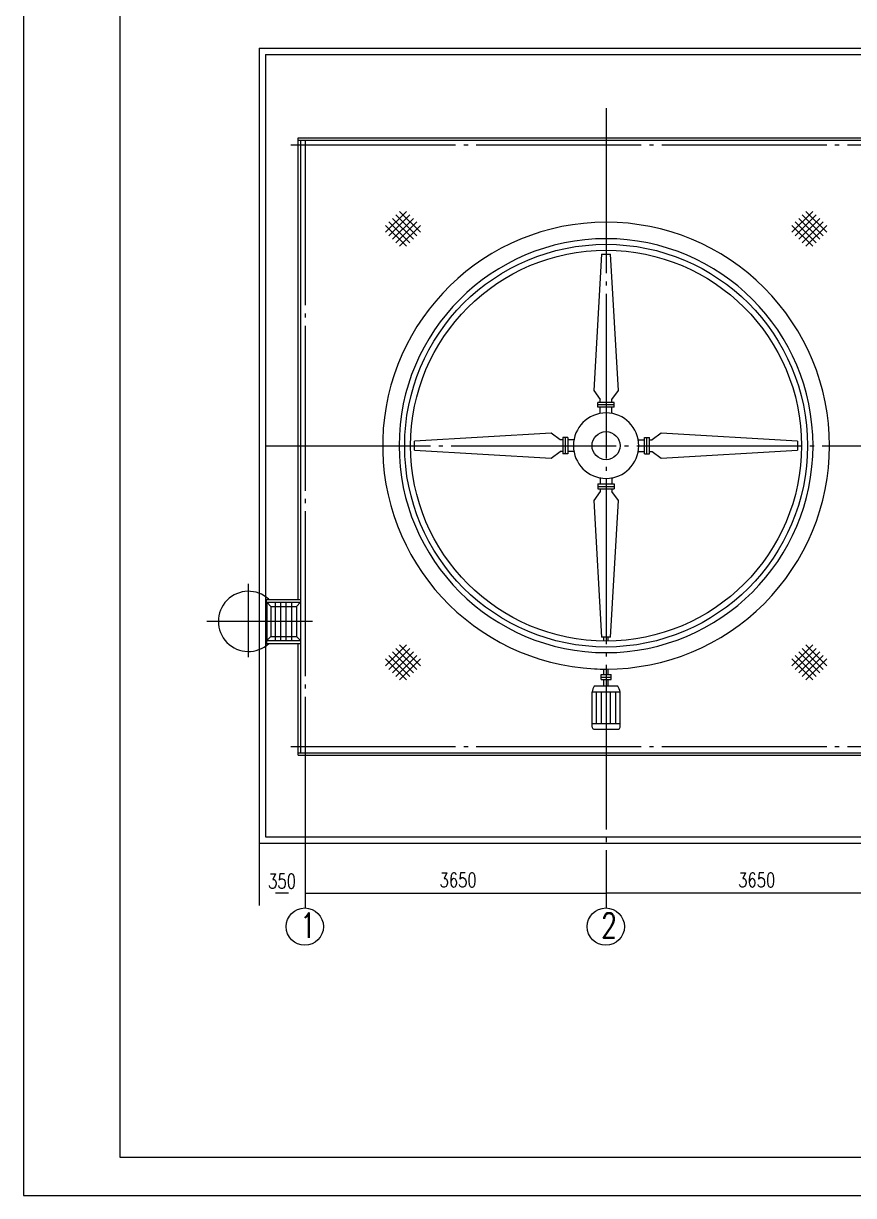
# Model space of a CAD drawing. Extents: x 49189 to 130763, y 0 to 27754.
# Drawn here: x 91468 to 101534, y 0 to 14216 of the extents above; entities that cross this region are included whole.
import ezdxf

# ---------------------------------------------------------------- set-up
doc = ezdxf.new("R2010")
doc.units = 0
doc.header["$LTSCALE"] = 100
doc.header["$MEASUREMENT"] = 0
doc.linetypes.add('Z', pattern=[22.5, 20, -1, 0.5, -1])
for name, color, linetype in [('2', 2, 'CONTINUOUS'), ('4', 1, 'Z'), ('6', 3, 'CONTINUOUS')]:
    doc.layers.add(name, color=color, linetype=linetype)
doc.styles.add('HZ', font='txt', dxfattribs={"width": 0.75, "bigfont": 'hztxt'})
doc.styles.add('SIMPLEX', font='txt', dxfattribs={"width": 0.75, "bigfont": 'hztxt'})
doc.styles.add('STANDENT', font='TXT', dxfattribs={"width": 0.75, "bigfont": 'HZTXT'})

# ---------------------------------------------------------------- blocks, each defined once
blk = doc.blocks.new('ARROW')
at = {"layer": '6'}
blk.add_lwpolyline([(0, 0, 0, 0.2, 0), (-1, 0, 0, 0, 0), (-2, 0, 0, 0, 0)], format="xyseb", dxfattribs=at)

msp = doc.modelspace()

# ---------------------------------------------------------------- linework, layer by layer
at = {"layer": '2', "color": 0}
for p, q in [((92636, 27287), (92636, 467)), ((94325, 13918), (94325, 6581)), ((94325, 13918), (102183, 13918)), ((94405, 13838), (94405, 6581)), ((94405, 13838), (102183, 13838)), ((94799, 7231), (94799, 12829)), ((94799, 12829), (102183, 12829)), ((94799, 12799), (102183, 12799)), ((94829, 12799), (94829, 5371)), ((98478, 11418), (98383, 9763)), ((98478, 11418), (98588, 11418)), ((98683, 9763), (98588, 11418)), ((98383, 9763), (98463, 9653)), ((98603, 9653), (98683, 9763)), ((98433, 9560), (98433, 9620)), ((98633, 9620), (98433, 9620)), ((98633, 9590), (98433, 9590)), ((98633, 9590), (98433, 9590)), ((98633, 9560), (98433, 9560)), ((98463, 9620), (98463, 9653)), ((98463, 9484), (98463, 9560)), ((98603, 9620), (98603, 9653)), ((98603, 9484), (98603, 9560)), ((98633, 9560), (98633, 9620)), ((97866, 9245), (96211, 9150)), ((97976, 9165), (97866, 9245)), ((99201, 9245), (99091, 9165)), ((100855, 9150), (99201, 9245)), ((96211, 9040), (96211, 9150)), ((98009, 9165), (97976, 9165)), ((98009, 9195), (98009, 8995)), ((98069, 9195), (98009, 9195)), ((98039, 9195), (98039, 8995)), ((98039, 9195), (98039, 8995)), ((98069, 9195), (98069, 8995)), ((98145, 9165), (98069, 9165)), ((98922, 9165), (98998, 9165)), ((98998, 8995), (98998, 9195)), ((98998, 9195), (99058, 9195)), ((99028, 8995), (99028, 9195)), ((99028, 8995), (99028, 9195)), ((99058, 8995), (99058, 9195)), ((99058, 9165), (99091, 9165)), ((100855, 9150), (100855, 9040)), ((96211, 9040), (97866, 8945)), ((97866, 8945), (97976, 9025)), ((98009, 9025), (97976, 9025)), ((98069, 8995), (98009, 8995)), ((98145, 9025), (98069, 9025)), ((98922, 9025), (98998, 9025)), ((98998, 8995), (99058, 8995)), ((99058, 9025), (99091, 9025)), ((99091, 9025), (99201, 8945)), ((99201, 8945), (100855, 9040)), ((98463, 8707), (98463, 8631)), ((98603, 8707), (98603, 8631)), ((98463, 8538), (98383, 8428)), ((98433, 8631), (98433, 8571)), ((98433, 8631), (98633, 8631)), ((98433, 8601), (98633, 8601)), ((98433, 8601), (98633, 8601)), ((98433, 8571), (98633, 8571)), ((98463, 8571), (98463, 8538)), ((98603, 8571), (98603, 8538)), ((98683, 8428), (98603, 8538)), ((98633, 8631), (98633, 8571)), ((98383, 8428), (98478, 6773)), ((98588, 6773), (98683, 8428)), ((94415, 7231), (94829, 7231)), ((94415, 7196), (94415, 7231)), ((94415, 7196), (94829, 7196)), ((94418, 7196), (94418, 6731)), ((94418, 7196), (94468, 7146)), ((94468, 7146), (94779, 7146)), ((94468, 7146), (94468, 6781)), ((94520, 7196), (94520, 6731)), ((94586, 7196), (94586, 6731)), ((94651, 7196), (94651, 6731)), ((94717, 7196), (94717, 6731)), ((94829, 7196), (94779, 7146)), ((94779, 7146), (94779, 6781)), ((94415, 6731), (94829, 6731)), ((94415, 6731), (94415, 6696)), ((94415, 6696), (94829, 6696)), ((94418, 6731), (94468, 6781)), ((94468, 6781), (94779, 6781)), ((94829, 6731), (94779, 6781)), ((94799, 5341), (94799, 6696)), ((98588, 6773), (98478, 6773)), ((98508, 6726), (98508, 6773)), ((98558, 6726), (98558, 6773)), ((94325, 6581), (94325, 4272)), ((94405, 6581), (94405, 4352)), ((98473, 6258), (98473, 6318)), ((98473, 6318), (98593, 6318)), ((98473, 6288), (98593, 6288)), ((98473, 6258), (98593, 6258)), ((98508, 6318), (98508, 6386)), ((98508, 6177), (98508, 6258)), ((98558, 6318), (98558, 6386)), ((98558, 6177), (98558, 6258)), ((98593, 6258), (98593, 6318)), ((98676, 6177), (98390, 6177)), ((98363, 6109), (98704, 6109)), ((98363, 5727), (98363, 6109)), ((98416, 5727), (98416, 6109)), ((98478, 5727), (98478, 6109)), ((98588, 5727), (98588, 6109)), ((98650, 5727), (98650, 6109)), ((98704, 5727), (98704, 6109)), ((98363, 5727), (98704, 5727)), ((98363, 5680), (98363, 5727)), ((98704, 5680), (98704, 5727)), ((98385, 5658), (98682, 5658)), ((94799, 5371), (102183, 5371)), ((94799, 5341), (102183, 5341)), ((94325, 4272), (102183, 4272)), ((94325, 4272), (94325, 3519)), ((94405, 4352), (102183, 4352)), ((94883, 4272), (94883, 3519)), ((94683, 3669), (94525, 3669)), ((92636, 467), (130296, 467))]:
    msp.add_line(p, q, dxfattribs=at)
for points in [[(101243, 9095, 0.414214), (98533, 11805, 0.974058), (98391, 6389, 0.013142), (98533, 6385, 0.414214)], [(101043, 9095, 1), (96023, 9095, 1), (101043, 9095, 1)], [(96091, 9095, -1), (100975, 9095, -1), (96091, 9095, -1)], [(96163, 9095, -1), (100903, 9095, -1), (96163, 9095, -1)], [(98930, 9095, 1), (98137, 9095, 1), (98930, 9095, 1)], [(98533, 6385, 0.414214), (101243, 9095, 0.414214)]]:
    msp.add_lwpolyline(points, format="xyb", dxfattribs=at)
msp.add_circle((98533, 9095), 170, dxfattribs=at)
for centre, radius, start, end in [((94197, 6964), 365, 47.105, 312.895), ((94762, 7214), 17.4, 82.0719, 90), ((94799, 7214), 17.4, 270, 277.9281), ((94792, 6714), 17.4, 270, 277.9281), ((98640, 6038), 286, 150.7289, 165.5719), ((98427, 6038), 286, 14.4281, 29.2711), ((98385, 5680), 22, 180, 270), ((98682, 5680), 22, 270, 0)]:
    msp.add_arc(centre, radius, start, end, dxfattribs=at)
at = {"layer": '4', "color": 0}
for p, q in [((98533, 13188), (98533, 3488)), ((94883, 12799), (94883, 3488)), ((94709, 12745), (102183, 12745)), ((94405, 9095), (102183, 9095)), ((94197, 6529), (94197, 7419)), ((94975, 6964), (93690, 6964)), ((94709, 5445), (102183, 5445))]:
    msp.add_line(p, q, dxfattribs=at)
at = {"layer": '6', "color": 0}
for p, q in [((91468, 27754), (91468, 0)), ((96113, 11937), (95858, 11683)), ((96155, 11895), (95900, 11640)), ((95900, 11810), (96155, 11555)), ((95943, 11852), (96197, 11598)), ((96197, 11852), (95943, 11598)), ((95985, 11895), (96240, 11640)), ((96240, 11810), (95985, 11555)), ((96028, 11937), (96282, 11683)), ((101039, 11937), (100784, 11683)), ((101081, 11895), (100827, 11640)), ((100827, 11810), (101081, 11555)), ((100869, 11852), (101124, 11598)), ((101124, 11852), (100869, 11598)), ((100912, 11895), (101166, 11640)), ((101166, 11810), (100912, 11555)), ((100954, 11937), (101209, 11683)), ((95858, 11767), (96113, 11513)), ((96282, 11767), (96028, 11513)), ((100784, 11767), (101039, 11513)), ((101209, 11767), (100954, 11513)), ((95858, 6423), (96113, 6678)), ((95900, 6381), (96155, 6636)), ((96155, 6296), (95900, 6551)), ((96197, 6339), (95943, 6593)), ((95943, 6339), (96197, 6593)), ((96240, 6381), (95985, 6636)), ((95985, 6296), (96240, 6551)), ((96282, 6423), (96028, 6678)), ((100784, 6423), (101039, 6678)), ((100827, 6381), (101081, 6636)), ((101081, 6296), (100827, 6551)), ((101124, 6339), (100869, 6593)), ((100869, 6339), (101124, 6593)), ((101166, 6381), (100912, 6636)), ((100912, 6296), (101166, 6551)), ((101209, 6423), (100954, 6678)), ((96113, 6254), (95858, 6508)), ((96028, 6254), (96282, 6508)), ((101039, 6254), (100784, 6508)), ((100954, 6254), (101209, 6508)), ((94883, 3669), (98533, 3669)), ((102183, 3669), (98533, 3669)), ((91468, 0), (130763, 0))]:
    msp.add_line(p, q, dxfattribs=at)
for centre in [(94880, 3262), (98530, 3262)]:
    msp.add_circle(centre, 226, dxfattribs=at)

# ---------------------------------------------------------------- block references
at = {"layer": '2', "color": 0, "xscale": 200.0000000000002, "yscale": 200.0000000000002, "zscale": 200.0000000000002, "rotation": 180}
msp.add_blockref('ARROW', (94325, 3669), dxfattribs=at)
at = {"layer": '2', "color": 0, "xscale": 200.0000000000002, "yscale": 200.0000000000002, "zscale": 200.0000000000002}
msp.add_blockref('ARROW', (94883, 3669), dxfattribs=at)
at = {"layer": '6', "color": 0, "xscale": 200.0000000000002, "yscale": 200.0000000000002, "zscale": 160.0000000000002, "rotation": 180}
for p in [(94883, 3669), (98533, 3669)]:
    msp.add_blockref('ARROW', p, dxfattribs=at)
at = {"layer": '6', "color": 0, "yscale": 200.0000000000002, "zscale": 160.0000000000002}
for xscale in [200.0000000000002, -200.0000000000002]:
    msp.add_blockref('ARROW', (98533, 3669), dxfattribs=dict(at, xscale=xscale))

# ---------------------------------------------------------------- texts
at = {"layer": '2', "color": 0, "insert": (94604, 3813), "char_height": 175, "attachment_point": 5, "style": 'SIMPLEX'}
msp.add_mtext('350', dxfattribs=at)
at = {"layer": '6', "color": 0, "width": 0.75}
for s, height, style, p in [('3650', 175, 'HZ', (96514, 3739)), ('3650', 175, 'HZ', (100135, 3739)), ('1', 300, 'STANDENT', (94823, 3126)), ('2', 300, 'STANDENT', (98473, 3126))]:
    msp.add_text(s, height=height, dxfattribs=dict(at, style=style)).set_placement(p)

doc.saveas('drawing.dxf')
